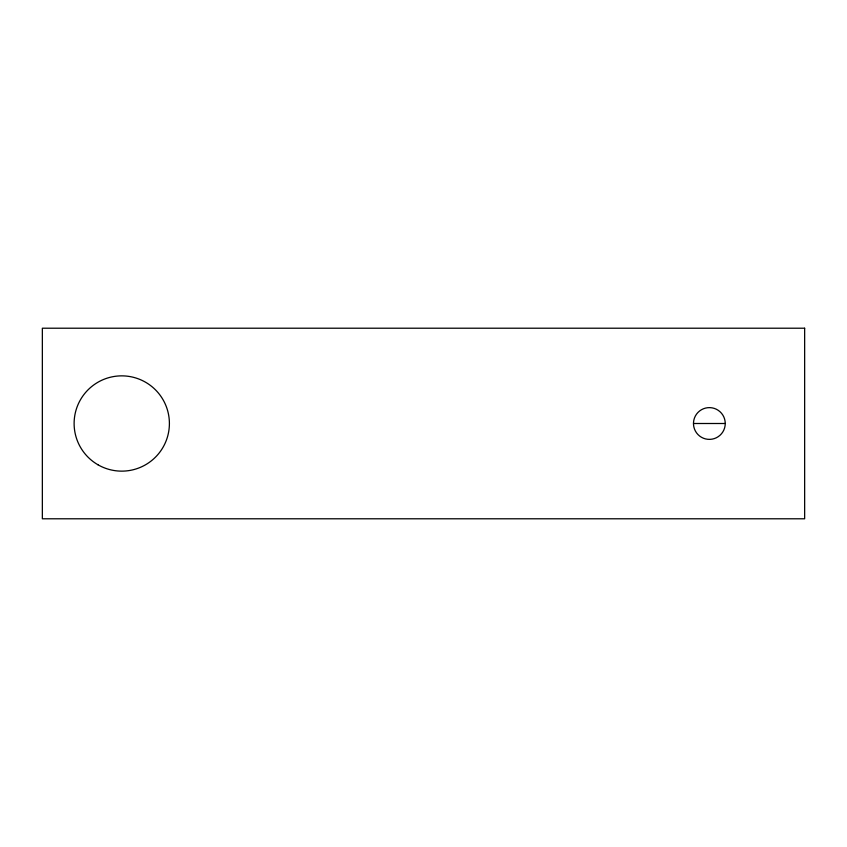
<?xml version="1.0" encoding="UTF-8"?>
<svg xmlns="http://www.w3.org/2000/svg" width="847" height="847" viewBox="0 0 847 847"><rect width="100%" height="100%" fill="white"/><g stroke="black" fill="none" stroke-linecap="round" stroke-linejoin="round"><path stroke-width="1.27" d="M693.481 423.5L725.244 423.5A15.881 15.881 0 0 1 701.422 437.253A15.881 15.881 0 0 1 701.422 409.747A15.881 15.881 0 0 1 725.244 423.5M804.65 328.213L42.35 328.213L42.35 518.788L804.65 518.788L804.65 328.213M97.934 464.759A47.644 47.644 0 0 0 169.4 423.5A47.644 47.644 0 0 0 97.934 382.241A47.644 47.644 0 0 0 97.934 464.759"/></g></svg>
